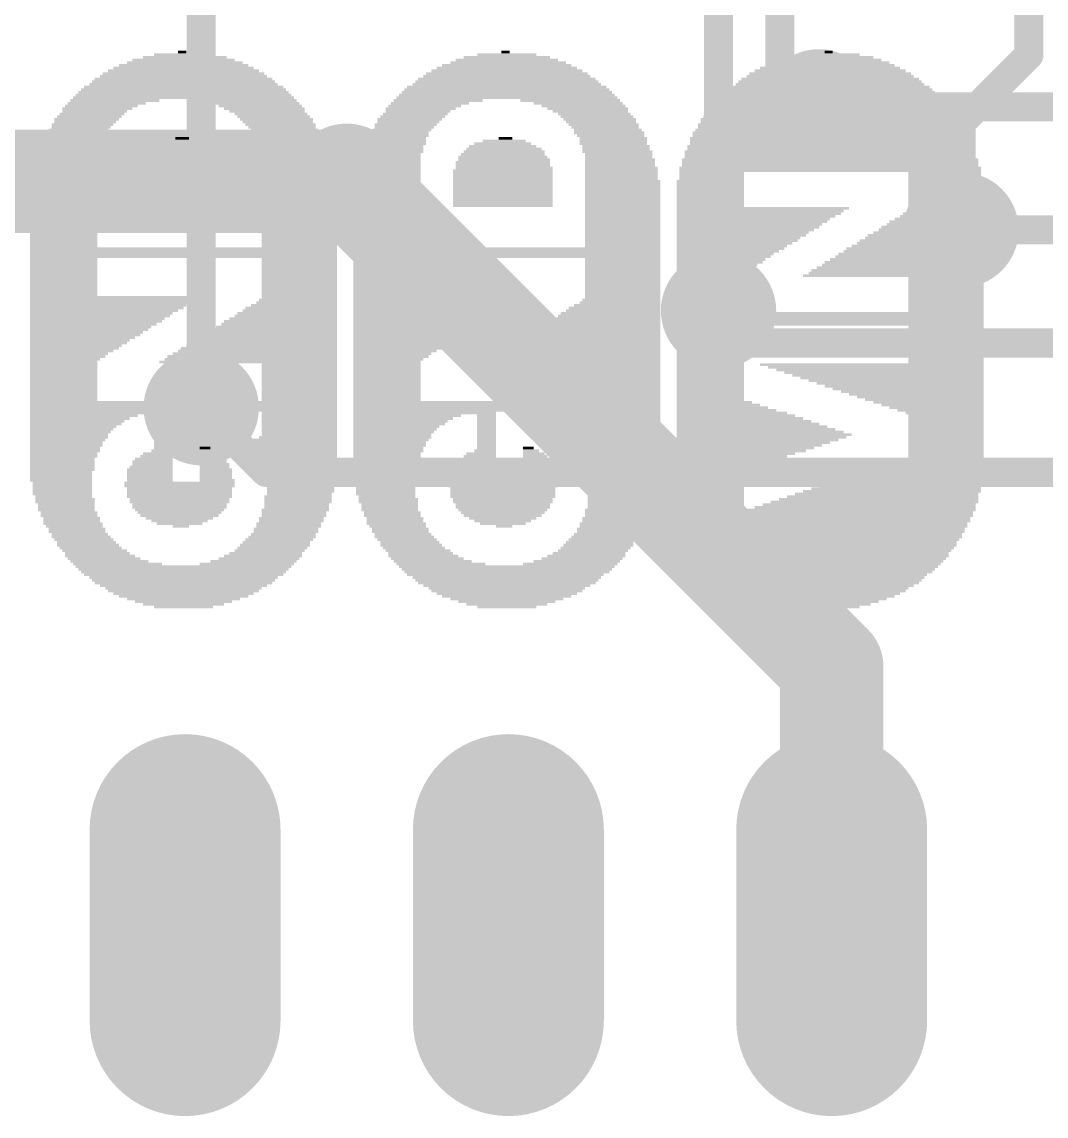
# Model space of a CAD drawing. Extents: x -17.8 to 79, y -18.3 to 67.8.
# Drawn here: x 39.36 to 47.4, y 1.04 to 9.63 of the extents above; entities that cross this region are included whole.
import ezdxf

# ---------------------------------------------------------------- set-up
doc = ezdxf.new("R2010")
doc.units = 0
for name, color, linetype in [('1', 12, 'CONTINUOUS'), ('16', 5, 'CONTINUOUS'), ('17', 110, 'CONTINUOUS'), ('18', 3, 'CONTINUOUS'), ('200', 4, 'CONTINUOUS')]:
    doc.layers.add(name, color=color, linetype=linetype)

# ---------------------------------------------------------------- blocks, each defined once
blk = doc.blocks.new('LONGP100')
at = {"const_width": 1}
blk.add_lwpolyline([(-0.5, 0), (0.5, 0)], dxfattribs=at)
at = {"const_width": 0.5}
for points in [[(-0.5, 0.25, 1), (-0.5, -0.25)], [(0.5, -0.25, 1), (0.5, 0.25)]]:
    blk.add_lwpolyline(points, format="xyb", dxfattribs=at)
blk = doc.blocks.new('RECT')
blk.add_solid([(-0.5, -0.5), (0.5, -0.5), (-0.5, 0.5), (0.5, 0.5)])
blk = doc.blocks.new('ROUNDV')
at = {"const_width": 0.5}
blk.add_lwpolyline([(0, -0.25, 1), (0, 0.25, 1), (0, -0.25)], format="xyb", dxfattribs=at)

msp = doc.modelspace()

# ---------------------------------------------------------------- linework, layer by layer
at = {"layer": '1'}
for points, const_width in [([(47.2694, 23.7236), (47.2694, 9.3726)], 0.2286), ([(45.3136, 22.8854), (45.3136, 9.271)], 0.2286), ([(44.831, 22.6568), (44.831, 7.366)], 0.2286), ([(40.767, 21.7431), (40.767, 6.604)], 0.2286), ([(47.2694, 9.3726), (46.736, 8.8392)], 0.2286), ([(45.3136, 9.271), (45.6184, 8.9662)], 0.2286), ([(46.736, 8.8392), (46.736, 8.001)], 0.2286), ([(45.72, 4.572), (41.91, 8.382)], 0.8128), ([(45.72, 2.54), (45.72, 4.572)], 0.8128)]:
    msp.add_lwpolyline(points, dxfattribs=dict(at, const_width=const_width))
for points, const_width in [([(47.3098, 9.3322, 1), (47.229, 9.413)], 0.1143), ([(45.354, 9.3114, 1), (45.2732, 9.2306)], 0.1143), ([(47.2123, 9.3726, 1), (47.3266, 9.3726)], 0.1143), ([(45.2565, 9.271, 1), (45.3708, 9.271)], 0.1143), ([(45.578, 8.9258, 1), (45.6588, 9.0066)], 0.1143), ([(46.7932, 8.8392, 1), (46.6789, 8.8392)], 0.1143), ([(46.6956, 8.8796, 1), (46.7764, 8.7988)], 0.1143), ([(42.0537, 8.5257, 1), (41.7663, 8.2383)], 0.4064), ([(46.6789, 8.001, 1), (46.7932, 8.001)], 0.1143), ([(44.7739, 7.366, 1), (44.8882, 7.366)], 0.1143), ([(40.7099, 6.604, 1), (40.8242, 6.604)], 0.1143), ([(45.9232, 4.572, 1), (45.5168, 4.572)], 0.4064), ([(45.5763, 4.4283, 1), (45.8637, 4.7157)], 0.4064), ([(45.5168, 2.54, 1), (45.9232, 2.54)], 0.4064)]:
    msp.add_lwpolyline(points, format="xyb", dxfattribs=dict(at, const_width=const_width))
at = {"layer": '16'}
for points, const_width in [([(45.6184, 9.0234, 1), (45.6184, 8.9091)], 0.1143), ([(41.91, 8.1788, 1), (41.91, 8.5852)], 0.4064), ([(46.736, 8.0582, 1), (46.736, 7.9439)], 0.1143), ([(44.8714, 7.4064, 1), (44.7906, 7.3256)], 0.1143), ([(45.085, 7.1692, 1), (45.085, 7.0549)], 0.1143), ([(45.0446, 7.0716, 1), (45.1254, 7.1524)], 0.1143), ([(40.8074, 6.6444, 1), (40.7266, 6.5636)], 0.1143), ([(41.275, 6.1532, 1), (41.275, 6.0389)], 0.1143), ([(41.2346, 6.0556, 1), (41.3154, 6.1364)], 0.1143)]:
    msp.add_lwpolyline(points, format="xyb", dxfattribs=dict(at, const_width=const_width))
for points, const_width in [([(45.6184, 8.9662), (60.6044, 8.9662)], 0.2286), ([(41.91, 8.382), (22.098, 8.382)], 0.8128), ([(46.736, 8.001), (52.451, 8.001)], 0.2286), ([(44.831, 7.366), (45.085, 7.112)], 0.2286), ([(45.085, 7.112), (59.563, 7.112)], 0.2286), ([(40.767, 6.604), (41.275, 6.096)], 0.2286), ([(41.275, 6.096), (49.784, 6.096)], 0.2286)]:
    msp.add_lwpolyline(points, dxfattribs=dict(at, const_width=const_width))

# ---------------------------------------------------------------- block references
at = {"layer": '17', "xscale": 1.5, "yscale": 1.5, "rotation": 90}
for p in [(40.64, 2.54), (40.64, 2.54), (43.18, 2.54), (43.18, 2.54), (45.72, 2.54), (45.72, 2.54)]:
    msp.add_blockref('LONGP100', p, dxfattribs=at)
at = {"layer": '18', "xscale": 0.9064, "yscale": 0.9064}
for p in [(45.6184, 8.9662), (45.6184, 8.9662), (41.91, 8.382), (41.91, 8.382), (46.736, 8.001), (46.736, 8.001), (44.831, 7.366), (44.831, 7.366), (40.767, 6.604), (40.767, 6.604)]:
    msp.add_blockref('ROUNDV', p, dxfattribs=at)
at = {"layer": '200', "yscale": 0.0212}
for p, xscale in [((40.6278, 9.3765), 0.4656), ((40.6172, 9.3976), 0.0635), ((43.1677, 9.3765), 0.4656), ((43.1571, 9.3976), 0.0635), ((45.7076, 9.3765), 0.4656), ((45.697, 9.3976), 0.0635), ((40.6278, 9.2918), 1.016), ((40.6384, 9.313), 0.9101), ((40.6278, 9.3341), 0.8043), ((40.6384, 9.3553), 0.6561), ((43.1677, 9.2918), 1.016), ((43.1783, 9.313), 0.9101), ((43.1677, 9.3341), 0.8043), ((43.1677, 9.3553), 0.6773), ((45.7076, 9.2918), 1.016), ((45.7182, 9.313), 0.9101), ((45.7076, 9.3341), 0.8043), ((45.7182, 9.3553), 0.6561), ((40.6278, 9.186), 1.3969), ((40.6278, 9.2071), 1.3123), ((40.6278, 9.2283), 1.27), ((40.6278, 9.2495), 1.1853), ((40.6278, 9.2706), 1.1006), ((43.1677, 9.186), 1.3969), ((43.1677, 9.2071), 1.3123), ((43.1677, 9.2283), 1.27), ((43.1677, 9.2495), 1.1853), ((43.1677, 9.2706), 1.1006), ((45.7076, 9.186), 1.3969), ((45.7076, 9.2071), 1.3123), ((45.7076, 9.2283), 1.27), ((45.7076, 9.2495), 1.1853), ((45.7076, 9.2706), 1.1006), ((40.6278, 9.1013), 1.6086), ((40.6278, 9.1225), 1.5663), ((40.6278, 9.1436), 1.4816), ((40.6278, 9.1648), 1.4393), ((43.1677, 9.1013), 1.6086), ((43.1677, 9.1225), 1.5663), ((43.1677, 9.1436), 1.4816), ((43.1677, 9.1648), 1.4393), ((45.7076, 9.1013), 1.6086), ((45.7076, 9.1225), 1.5663), ((45.7076, 9.1436), 1.4816), ((45.7076, 9.1648), 1.4393), ((40.0881, 9.0166), 0.6985), ((40.6278, 9.0378), 1.7356), ((40.6278, 9.059), 1.6933), ((40.6278, 9.0801), 1.6509), ((41.1252, 9.0166), 0.7831), ((42.628, 9.0166), 0.6985), ((43.1677, 9.0378), 1.7356), ((43.1677, 9.059), 1.6933), ((43.1677, 9.0801), 1.6509), ((43.6651, 9.0166), 0.7831), ((45.7076, 9.0166), 1.7779), ((45.7076, 9.0378), 1.7356), ((45.7076, 9.059), 1.6933), ((45.7076, 9.0801), 1.6509), ((39.9505, 8.9531), 0.5503), ((39.9293, 8.932), 0.508), ((39.9822, 8.9743), 0.5715), ((40.0246, 8.9955), 0.6138), ((41.1887, 8.9955), 0.6985), ((41.231, 8.9743), 0.6561), ((41.2628, 8.9531), 0.635), ((41.2839, 8.932), 0.5926), ((42.4904, 8.9531), 0.5503), ((42.4692, 8.932), 0.508), ((42.5221, 8.9743), 0.5715), ((42.5645, 8.9955), 0.6138), ((43.7286, 8.9955), 0.6985), ((43.7709, 8.9743), 0.6561), ((43.8027, 8.9531), 0.635), ((43.8238, 8.932), 0.5926), ((45.7076, 8.9531), 1.9049), ((45.7076, 8.932), 1.9049), ((45.7076, 8.9743), 1.8626), ((45.7076, 8.9955), 1.8203), ((39.8658, 8.8685), 0.508), ((39.8552, 8.8473), 0.4868), ((39.887, 8.8896), 0.508), ((39.9082, 8.9108), 0.508), ((41.3157, 8.9108), 0.5715), ((41.3368, 8.8896), 0.5715), ((41.358, 8.8685), 0.5715), ((41.3686, 8.8473), 0.5503), ((42.4057, 8.8685), 0.508), ((42.3951, 8.8473), 0.4868), ((42.4269, 8.8896), 0.508), ((42.4481, 8.9108), 0.508), ((43.8556, 8.9108), 0.5715), ((43.8767, 8.8896), 0.5715), ((43.8979, 8.8685), 0.5715), ((43.9085, 8.8473), 0.5503), ((45.7076, 8.8685), 2.0319), ((45.7076, 8.8473), 2.0319), ((45.7076, 8.8896), 1.9896), ((45.7076, 8.9108), 1.9473), ((39.7812, 8.7626), 0.4656), ((39.8023, 8.7838), 0.4656), ((39.8341, 8.8261), 0.4868), ((39.8235, 8.805), 0.4656), ((41.3898, 8.8261), 0.5503), ((41.4003, 8.805), 0.5291), ((41.4321, 8.7626), 0.5503), ((41.4215, 8.7838), 0.5291), ((42.3211, 8.7626), 0.4656), ((42.3422, 8.7838), 0.4656), ((42.374, 8.8261), 0.4868), ((42.3634, 8.805), 0.4656), ((43.9297, 8.8261), 0.5503), ((43.9402, 8.805), 0.5291), ((43.9614, 8.7838), 0.5291), ((43.972, 8.7626), 0.5503), ((45.7076, 8.7626), 2.1589), ((45.7076, 8.7838), 2.1166), ((45.7076, 8.8261), 2.0743), ((45.7076, 8.805), 2.0743), ((39.76, 8.7203), 0.4657), ((39.76, 8.6992), 0.4657), ((39.76, 8.678), 0.4657), ((39.7812, 8.7415), 0.4656), ((40.596, 8.678), 0.4445), ((40.6066, 8.6992), 0.3387), ((40.6172, 8.7203), 0.1058), ((41.4427, 8.7415), 0.5291), ((41.4638, 8.7203), 0.5291), ((41.4638, 8.6992), 0.5291), ((41.4638, 8.678), 0.5291), ((42.2999, 8.7203), 0.4656), ((42.2999, 8.6992), 0.4656), ((42.2999, 8.678), 0.4656), ((42.3211, 8.7415), 0.4656), ((43.1359, 8.678), 0.4445), ((43.1465, 8.6992), 0.3387), ((43.1571, 8.7203), 0.1058), ((43.9826, 8.7415), 0.5291), ((44.0037, 8.7203), 0.5291), ((44.0037, 8.6992), 0.5291), ((44.0037, 8.678), 0.5291), ((45.7076, 8.7203), 2.2012), ((45.7076, 8.6992), 2.2012), ((45.7076, 8.678), 2.2012), ((45.7076, 8.7415), 2.1589), ((39.7282, 8.6145), 0.4868), ((39.7177, 8.5933), 0.4656), ((39.7388, 8.6568), 0.4656), ((39.7388, 8.6357), 0.4656), ((40.596, 8.5933), 0.6561), ((40.6066, 8.6145), 0.635), ((40.6066, 8.6357), 0.5926), ((40.596, 8.6568), 0.5291), ((41.485, 8.6568), 0.5291), ((41.485, 8.6357), 0.5291), ((41.4956, 8.6145), 0.5503), ((41.5062, 8.5933), 0.5291), ((42.2681, 8.6145), 0.4868), ((42.2576, 8.5933), 0.4656), ((42.2787, 8.6568), 0.4656), ((42.2787, 8.6357), 0.4656), ((43.1359, 8.5933), 0.6561), ((43.1465, 8.6145), 0.635), ((43.1465, 8.6357), 0.5926), ((43.1359, 8.6568), 0.5291), ((44.0249, 8.6568), 0.5291), ((44.0249, 8.6357), 0.5291), ((44.0355, 8.6145), 0.5503), ((44.0461, 8.5933), 0.5291), ((45.7076, 8.6145), 2.2859), ((45.7076, 8.5933), 2.2859), ((45.7076, 8.6568), 2.2436), ((45.7076, 8.6357), 2.2436), ((39.7071, 8.551), 0.4868), ((39.7071, 8.5298), 0.4868), ((39.7071, 8.5087), 0.4868), ((39.7177, 8.5722), 0.4656), ((40.596, 8.5298), 0.7408), ((40.596, 8.5087), 0.7408), ((40.596, 8.5722), 0.6985), ((40.6066, 8.551), 0.7196), ((41.5062, 8.5722), 0.5291), ((41.5168, 8.551), 0.5503), ((41.5168, 8.5298), 0.5503), ((41.5168, 8.5087), 0.5503), ((42.247, 8.551), 0.4868), ((42.247, 8.5298), 0.4868), ((42.247, 8.5087), 0.4868), ((42.2576, 8.5722), 0.4656), ((43.1359, 8.5298), 0.7408), ((43.1359, 8.5087), 0.7408), ((43.1359, 8.5722), 0.6985), ((43.1465, 8.551), 0.7196), ((44.0567, 8.551), 0.5503), ((44.0567, 8.5298), 0.5503), ((44.0567, 8.5087), 0.5503), ((44.0461, 8.5722), 0.5291), ((45.7076, 8.551), 2.3282), ((45.7076, 8.5298), 2.3282), ((45.7076, 8.5087), 2.3282), ((45.7076, 8.5722), 2.2859), ((39.6965, 8.4875), 0.508), ((39.6965, 8.4663), 0.508), ((39.6965, 8.4452), 0.508), ((39.6965, 8.424), 0.508), ((40.596, 8.4663), 0.7831), ((40.596, 8.4452), 0.7831), ((40.596, 8.424), 0.7831), ((40.6066, 8.4875), 0.762), ((41.5273, 8.4875), 0.5715), ((41.5273, 8.4663), 0.5715), ((41.5273, 8.4452), 0.5715), ((41.5273, 8.424), 0.5715), ((42.2364, 8.4875), 0.508), ((42.2364, 8.4663), 0.508), ((42.2364, 8.4452), 0.508), ((42.2364, 8.424), 0.508), ((43.1359, 8.4663), 0.7831), ((43.1359, 8.4452), 0.7831), ((43.1359, 8.424), 0.7831), ((43.1465, 8.4875), 0.762), ((44.0672, 8.4875), 0.5715), ((44.0672, 8.4663), 0.5715), ((44.0672, 8.4452), 0.5715), ((44.0672, 8.424), 0.5715), ((45.7076, 8.4875), 2.3706), ((45.7076, 8.4663), 2.3706), ((44.7763, 8.4452), 0.508), ((44.7763, 8.424), 0.508), ((46.6071, 8.4452), 0.5715), ((46.6071, 8.424), 0.5715), ((39.6859, 8.3817), 0.5291), ((39.6859, 8.3605), 0.5291), ((39.6859, 8.3393), 0.5291), ((39.6965, 8.4028), 0.508), ((40.596, 8.4028), 0.7831), ((40.596, 8.3817), 0.7831), ((40.596, 8.3605), 0.7831), ((40.596, 8.3393), 0.7831), ((41.5273, 8.4028), 0.5715), ((41.5379, 8.3817), 0.5926), ((41.5379, 8.3605), 0.5926), ((41.5379, 8.3393), 0.5926), ((42.2258, 8.3817), 0.5291), ((42.2258, 8.3605), 0.5291), ((42.2258, 8.3393), 0.5291), ((42.2364, 8.4028), 0.508), ((43.1359, 8.4028), 0.7831), ((43.1359, 8.3817), 0.7831), ((43.1359, 8.3605), 0.7831), ((43.1359, 8.3393), 0.7831), ((44.0672, 8.4028), 0.5715), ((44.0778, 8.3817), 0.5926), ((44.0778, 8.3605), 0.5926), ((44.0778, 8.3393), 0.5926), ((44.7657, 8.3817), 0.5291), ((44.7657, 8.3605), 0.5291), ((44.7657, 8.3393), 0.5291), ((44.7763, 8.4028), 0.508), ((46.6071, 8.4028), 0.5715), ((46.6177, 8.3817), 0.5926), ((46.6177, 8.3605), 0.5926), ((46.6177, 8.3393), 0.5926), ((39.6859, 8.3182), 0.5291), ((39.6859, 8.297), 0.5291), ((39.6859, 8.2758), 0.5291), ((39.6859, 8.2547), 0.5291), ((40.596, 8.3182), 0.7831), ((40.596, 8.297), 0.7831), ((40.596, 8.2758), 0.7831), ((40.596, 8.2547), 0.7831), ((41.5379, 8.3182), 0.5926), ((41.5379, 8.297), 0.5926), ((41.5379, 8.2758), 0.5926), ((41.5379, 8.2547), 0.5926), ((42.2258, 8.3182), 0.5291), ((42.2258, 8.297), 0.5291), ((42.2258, 8.2758), 0.5291), ((42.2258, 8.2547), 0.5291), ((43.1359, 8.3182), 0.7831), ((43.1359, 8.297), 0.7831), ((43.1359, 8.2758), 0.7831), ((43.1359, 8.2547), 0.7831), ((44.0778, 8.3182), 0.5926), ((44.0778, 8.297), 0.5926), ((44.0778, 8.2758), 0.5926), ((44.0778, 8.2547), 0.5926), ((44.7657, 8.3182), 0.5291), ((44.7657, 8.297), 0.5291), ((44.7657, 8.2758), 0.5291), ((44.7657, 8.2547), 0.5291), ((46.6177, 8.3182), 0.5926), ((46.6177, 8.297), 0.5926), ((46.6177, 8.2758), 0.5926), ((46.6177, 8.2547), 0.5926), ((39.6859, 8.2335), 0.5291), ((39.6859, 8.2123), 0.5291), ((39.6859, 8.1912), 0.5291), ((39.6859, 8.17), 0.5291), ((40.596, 8.2335), 0.7831), ((40.596, 8.2123), 0.7831), ((40.596, 8.1912), 0.7831), ((41.5379, 8.2335), 0.5926), ((41.5379, 8.2123), 0.5926), ((41.5379, 8.1912), 0.5926), ((41.5379, 8.17), 0.5926), ((42.2258, 8.2335), 0.5291), ((42.2258, 8.2123), 0.5291), ((42.2258, 8.1912), 0.5291), ((42.2258, 8.17), 0.5291), ((43.1359, 8.2335), 0.7831), ((43.1359, 8.2123), 0.7831), ((43.1359, 8.1912), 0.7831), ((44.0778, 8.2335), 0.5926), ((44.0778, 8.2123), 0.5926), ((44.0778, 8.1912), 0.5926), ((44.0778, 8.17), 0.5926), ((45.1784, 8.17), 1.3546), ((44.7657, 8.2335), 0.5291), ((44.7657, 8.2123), 0.5291), ((44.7657, 8.1912), 0.5291), ((46.6177, 8.2335), 0.5926), ((46.6177, 8.2123), 0.5926), ((46.6177, 8.1912), 0.5926), ((46.6177, 8.17), 0.5926), ((39.6859, 8.1488), 0.5291), ((39.6859, 8.1277), 0.5291), ((39.6859, 8.1065), 0.5291), ((39.6859, 8.0853), 0.5291), ((41.5379, 8.1488), 0.5926), ((41.5379, 8.1277), 0.5926), ((41.5379, 8.1065), 0.5926), ((41.5379, 8.0853), 0.5926), ((42.2258, 8.1488), 0.5291), ((42.2258, 8.1277), 0.5291), ((42.2258, 8.1065), 0.5291), ((42.2258, 8.0853), 0.5291), ((44.0778, 8.1488), 0.5926), ((44.0778, 8.1277), 0.5926), ((44.0778, 8.1065), 0.5926), ((44.0778, 8.0853), 0.5926), ((45.1255, 8.1065), 1.2488), ((45.1044, 8.0853), 1.2065), ((45.1573, 8.1488), 1.3123), ((45.1467, 8.1277), 1.2911), ((46.5648, 8.0853), 0.6985), ((46.586, 8.1065), 0.6561), ((46.5966, 8.1277), 0.635), ((46.6177, 8.1488), 0.5926), ((39.6859, 8.0642), 0.5291), ((39.6859, 8.043), 0.5291), ((39.6859, 8.0218), 0.5291), ((39.6859, 8.0007), 0.5291), ((41.5379, 8.0642), 0.5926), ((41.5379, 8.043), 0.5926), ((41.5379, 8.0218), 0.5926), ((41.5379, 8.0007), 0.5926), ((42.2258, 8.0642), 0.5291), ((42.2258, 8.043), 0.5291), ((42.2258, 8.0218), 0.5291), ((42.2258, 8.0007), 0.5291), ((44.0778, 8.0642), 0.5926), ((44.0778, 8.043), 0.5926), ((44.0778, 8.0218), 0.5926), ((44.0778, 8.0007), 0.5926), ((45.0726, 8.043), 1.143), ((45.062, 8.0218), 1.1218), ((45.0938, 8.0642), 1.1853), ((45.0409, 8.0007), 1.0795), ((46.5013, 8.0007), 0.8255), ((46.5119, 8.0218), 0.8043), ((46.5331, 8.043), 0.762), ((46.5436, 8.0642), 0.7408), ((39.6859, 7.9795), 0.5291), ((39.6859, 7.9583), 0.5291), ((39.6859, 7.9372), 0.5291), ((39.6859, 7.916), 0.5291), ((41.5379, 7.9795), 0.5926), ((41.5379, 7.9583), 0.5926), ((41.5379, 7.9372), 0.5926), ((41.5379, 7.916), 0.5926), ((42.2258, 7.9795), 0.5291), ((42.2258, 7.9583), 0.5291), ((42.2258, 7.9372), 0.5291), ((42.2258, 7.916), 0.5291), ((44.0778, 7.9795), 0.5926), ((44.0778, 7.9583), 0.5926), ((44.0778, 7.9372), 0.5926), ((44.0778, 7.916), 0.5926), ((45.0091, 7.9583), 1.016), ((45.0197, 7.9795), 1.0371), ((44.988, 7.9372), 0.9736), ((44.9774, 7.916), 0.9525), ((46.4272, 7.916), 0.9736), ((46.4484, 7.9372), 0.9313), ((46.459, 7.9583), 0.9101), ((46.4801, 7.9795), 0.8678), ((39.6859, 7.8949), 0.5291), ((39.6859, 7.8737), 0.5291), ((40.6278, 7.8525), 2.4129), ((40.6278, 7.8314), 2.4129), ((40.6278, 7.8102), 2.4129), ((41.5379, 7.8949), 0.5926), ((41.5379, 7.8737), 0.5926), ((42.2258, 7.8949), 0.5291), ((42.2258, 7.8737), 0.5291), ((43.1677, 7.8525), 2.4129), ((43.1677, 7.8314), 2.4129), ((43.1677, 7.8102), 2.4129), ((44.0778, 7.8949), 0.5926), ((44.0778, 7.8737), 0.5926), ((44.935, 7.8737), 0.8678), ((44.8821, 7.8102), 0.762), ((44.9562, 7.8949), 0.9101), ((44.9245, 7.8525), 0.8466), ((44.9033, 7.8314), 0.8043), ((46.3426, 7.8102), 1.143), ((46.3637, 7.8314), 1.1006), ((46.3743, 7.8525), 1.0795), ((46.3955, 7.8737), 1.0371), ((46.4166, 7.8949), 0.9948), ((39.6859, 7.7679), 0.5291), ((39.6859, 7.7467), 0.5291), ((39.6859, 7.7255), 0.5291), ((40.6278, 7.789), 2.4129), ((41.5379, 7.7679), 0.5926), ((41.5379, 7.7467), 0.5926), ((41.5379, 7.7255), 0.5926), ((42.2258, 7.7679), 0.5291), ((42.2258, 7.7467), 0.5291), ((42.2258, 7.7255), 0.5291), ((43.1677, 7.789), 2.4129), ((44.0778, 7.7679), 0.5926), ((44.0778, 7.7467), 0.5926), ((44.0778, 7.7255), 0.5926), ((44.8715, 7.789), 0.7408), ((44.8398, 7.7467), 0.6773), ((44.8186, 7.7255), 0.635), ((44.8504, 7.7679), 0.6985), ((46.2791, 7.7255), 1.27), ((46.2896, 7.7467), 1.2488), ((46.3108, 7.7679), 1.2065), ((46.332, 7.789), 1.1641), ((39.6859, 7.7044), 0.5291), ((39.6859, 7.6832), 0.5291), ((39.6859, 7.662), 0.5291), ((39.6859, 7.6409), 0.5291), ((41.5379, 7.7044), 0.5926), ((41.5379, 7.6832), 0.5926), ((41.5379, 7.662), 0.5926), ((41.5379, 7.6409), 0.5926), ((42.2258, 7.7044), 0.5291), ((42.2258, 7.6832), 0.5291), ((42.2258, 7.662), 0.5291), ((42.2258, 7.6409), 0.5291), ((44.0778, 7.7044), 0.5926), ((44.0778, 7.6832), 0.5926), ((44.0778, 7.662), 0.5926), ((44.0778, 7.6409), 0.5926), ((44.7975, 7.7044), 0.5926), ((44.7869, 7.6832), 0.5715), ((44.7657, 7.662), 0.5291), ((44.7657, 7.6409), 0.5291), ((46.205, 7.6409), 1.4181), ((46.2262, 7.662), 1.3758), ((46.2367, 7.6832), 1.3546), ((46.2579, 7.7044), 1.3123), ((39.6859, 7.6197), 0.5291), ((39.6859, 7.5985), 0.5291), ((39.6859, 7.5774), 0.5291), ((39.6859, 7.5562), 0.5291), ((41.5379, 7.6197), 0.5926), ((41.5379, 7.5985), 0.5926), ((41.5379, 7.5774), 0.5926), ((41.5379, 7.5562), 0.5926), ((42.2258, 7.6197), 0.5291), ((42.2258, 7.5985), 0.5291), ((42.2258, 7.5774), 0.5291), ((42.2258, 7.5562), 0.5291), ((44.0778, 7.6197), 0.5926), ((44.0778, 7.5985), 0.5926), ((44.0778, 7.5774), 0.5926), ((44.0778, 7.5562), 0.5926), ((44.7657, 7.6197), 0.5291), ((44.7657, 7.5985), 0.5291), ((44.7657, 7.5774), 0.5291), ((44.7657, 7.5562), 0.5291), ((46.6177, 7.6197), 0.5926), ((46.6177, 7.5985), 0.5926), ((46.6177, 7.5774), 0.5926), ((46.6177, 7.5562), 0.5926), ((39.6859, 7.535), 0.5291), ((39.6859, 7.5139), 0.5291), ((39.6859, 7.4927), 0.5291), ((40.0881, 7.4715), 1.3334), ((41.5379, 7.535), 0.5926), ((41.5379, 7.5139), 0.5926), ((41.5379, 7.4927), 0.5926), ((41.5379, 7.4715), 0.5926), ((42.2258, 7.535), 0.5291), ((42.2258, 7.5139), 0.5291), ((42.2258, 7.4927), 0.5291), ((42.628, 7.4715), 1.3334), ((44.0778, 7.535), 0.5926), ((44.0778, 7.5139), 0.5926), ((44.0778, 7.4927), 0.5926), ((44.0778, 7.4715), 0.5926), ((44.7657, 7.535), 0.5291), ((44.7657, 7.5139), 0.5291), ((44.7657, 7.4927), 0.5291), ((44.7657, 7.4715), 0.5291), ((46.6177, 7.535), 0.5926), ((46.6177, 7.5139), 0.5926), ((46.6177, 7.4927), 0.5926), ((46.6177, 7.4715), 0.5926), ((40.0563, 7.4292), 1.27), ((40.0246, 7.3869), 1.2065), ((40.0775, 7.4504), 1.3123), ((40.0352, 7.408), 1.2276), ((41.4744, 7.3869), 0.7196), ((41.4956, 7.408), 0.6773), ((41.5168, 7.4292), 0.635), ((41.5273, 7.4504), 0.6138), ((42.5962, 7.4292), 1.2699), ((42.575, 7.408), 1.2276), ((42.5645, 7.3869), 1.2065), ((42.6174, 7.4504), 1.3123), ((44.0143, 7.3869), 0.7196), ((44.0355, 7.408), 0.6773), ((44.0567, 7.4292), 0.635), ((44.0672, 7.4504), 0.6138), ((44.7657, 7.4504), 0.5291), ((44.7657, 7.4292), 0.5291), ((44.7657, 7.408), 0.5291), ((44.7657, 7.3869), 0.5291), ((46.6177, 7.4504), 0.5926), ((46.6177, 7.4292), 0.5926), ((46.6177, 7.408), 0.5926), ((46.6177, 7.3869), 0.5926), ((40.0034, 7.3657), 1.1641), ((39.9822, 7.3445), 1.1218), ((39.9505, 7.3022), 1.0583), ((39.9717, 7.3234), 1.1006), ((41.4109, 7.3022), 0.8466), ((41.4321, 7.3234), 0.8043), ((41.4427, 7.3445), 0.7831), ((41.4638, 7.3657), 0.7408), ((42.5433, 7.3657), 1.1641), ((42.5221, 7.3445), 1.1218), ((42.5115, 7.3234), 1.1006), ((42.4904, 7.3022), 1.0583), ((43.9508, 7.3022), 0.8466), ((43.972, 7.3234), 0.8043), ((43.9826, 7.3445), 0.7831), ((44.0037, 7.3657), 0.7408), ((44.7657, 7.3657), 0.5291), ((45.7076, 7.3445), 2.4129), ((45.7076, 7.3234), 2.4129), ((45.7076, 7.3022), 2.4129), ((46.6177, 7.3657), 0.5926), ((39.9187, 7.2599), 0.9948), ((39.8976, 7.2387), 0.9525), ((39.9399, 7.281), 1.0371), ((39.887, 7.2175), 0.9313), ((41.3474, 7.2175), 0.9736), ((41.358, 7.2387), 0.9525), ((41.3792, 7.2599), 0.9101), ((41.3898, 7.281), 0.889), ((42.4798, 7.281), 1.0371), ((42.4586, 7.2599), 0.9948), ((42.4375, 7.2387), 0.9525), ((42.4269, 7.2175), 0.9313), ((43.8873, 7.2175), 0.9736), ((43.8979, 7.2387), 0.9525), ((43.9191, 7.2599), 0.9101), ((43.9297, 7.281), 0.889), ((45.7076, 7.281), 2.4129), ((45.7076, 7.2599), 2.4129), ((44.7657, 7.2387), 0.5291), ((44.7657, 7.2175), 0.5291), ((46.6177, 7.2387), 0.5926), ((46.6177, 7.2175), 0.5926), ((39.8658, 7.1964), 0.889), ((39.8552, 7.1752), 0.8678), ((39.8341, 7.154), 0.8255), ((39.8129, 7.1329), 0.7831), ((41.2734, 7.1329), 1.1218), ((41.2945, 7.154), 1.0795), ((41.3051, 7.1752), 1.0583), ((41.3263, 7.1964), 1.016), ((42.4057, 7.1964), 0.889), ((42.3951, 7.1752), 0.8678), ((42.374, 7.154), 0.8255), ((42.3528, 7.1329), 0.7831), ((43.8132, 7.1329), 1.1218), ((43.8344, 7.154), 1.0795), ((43.845, 7.1752), 1.0583), ((43.8662, 7.1964), 1.016), ((44.7657, 7.1964), 0.5291), ((44.7657, 7.1752), 0.5291), ((44.7657, 7.154), 0.5291), ((44.7657, 7.1329), 0.5291), ((46.6177, 7.1964), 0.5926), ((46.6177, 7.1752), 0.5926), ((46.6177, 7.154), 0.5926), ((46.6177, 7.1329), 0.5926), ((39.8023, 7.1117), 0.762), ((39.7812, 7.0905), 0.7196), ((39.7706, 7.0694), 0.6985), ((39.7494, 7.0482), 0.6561), ((41.2099, 7.0482), 1.2488), ((41.2204, 7.0694), 1.2276), ((41.2416, 7.0905), 1.1853), ((41.2522, 7.1117), 1.1641), ((42.3422, 7.1117), 0.762), ((42.3105, 7.0694), 0.6985), ((42.2893, 7.0482), 0.6561), ((42.3211, 7.0905), 0.7196), ((43.7497, 7.0482), 1.2488), ((43.7603, 7.0694), 1.2276), ((43.7815, 7.0905), 1.1853), ((43.7921, 7.1117), 1.1641), ((44.7657, 7.1117), 0.5291), ((44.7657, 7.0905), 0.5291), ((44.7657, 7.0694), 0.5291), ((44.7657, 7.0482), 0.5291), ((46.6177, 7.1117), 0.5926), ((46.6177, 7.0905), 0.5926), ((46.6177, 7.0694), 0.5926), ((46.6177, 7.0482), 0.5926), ((39.7282, 7.0271), 0.6138), ((39.6859, 6.9636), 0.5291), ((39.7177, 7.0059), 0.5926), ((39.6965, 6.9847), 0.5503), ((41.1358, 6.9636), 1.3969), ((41.1569, 6.9847), 1.3546), ((41.1675, 7.0059), 1.3335), ((41.1887, 7.0271), 1.2911), ((42.2681, 7.0271), 0.6138), ((42.2258, 6.9636), 0.5291), ((42.2576, 7.0059), 0.5926), ((42.2364, 6.9847), 0.5503), ((43.6757, 6.9636), 1.3969), ((43.6968, 6.9847), 1.3546), ((43.7074, 7.0059), 1.3334), ((43.7286, 7.0271), 1.2911), ((44.7657, 7.0271), 0.5291), ((44.7657, 7.0059), 0.5291), ((44.7657, 6.9847), 0.5291), ((44.7657, 6.9636), 0.5291), ((46.6177, 7.0271), 0.5926), ((46.6177, 7.0059), 0.5926), ((46.6177, 6.9847), 0.5926), ((46.6177, 6.9636), 0.5926), ((39.6859, 6.9424), 0.5291), ((39.6859, 6.9212), 0.5291), ((39.6859, 6.9001), 0.5291), ((39.6859, 6.8789), 0.5291), ((41.5379, 6.9424), 0.5926), ((41.5379, 6.9212), 0.5926), ((41.5379, 6.9001), 0.5926), ((41.5379, 6.8789), 0.5926), ((42.2258, 6.9424), 0.5291), ((42.2258, 6.9212), 0.5291), ((42.2258, 6.9001), 0.5291), ((42.2258, 6.8789), 0.5291), ((44.0778, 6.9424), 0.5926), ((44.0778, 6.9212), 0.5926), ((44.0778, 6.9001), 0.5926), ((44.0778, 6.8789), 0.5926), ((44.7657, 6.9424), 0.5291), ((44.7657, 6.9212), 0.5291), ((44.7657, 6.9001), 0.5291), ((44.7657, 6.8789), 0.5291), ((46.0357, 6.9424), 1.7568), ((46.0674, 6.9212), 1.6933), ((46.0992, 6.9001), 1.6298), ((46.1309, 6.8789), 1.5663), ((39.6859, 6.8577), 0.5291), ((39.6859, 6.8366), 0.5291), ((39.6859, 6.8154), 0.5291), ((39.6859, 6.7942), 0.5291), ((41.5379, 6.8577), 0.5926), ((41.5379, 6.8366), 0.5926), ((41.5379, 6.8154), 0.5926), ((41.5379, 6.7942), 0.5926), ((42.2258, 6.8577), 0.5291), ((42.2258, 6.8366), 0.5291), ((42.2258, 6.8154), 0.5291), ((42.2258, 6.7942), 0.5291), ((44.0778, 6.8577), 0.5926), ((44.0778, 6.8366), 0.5926), ((44.0778, 6.8154), 0.5926), ((44.0778, 6.7942), 0.5926), ((44.7657, 6.8577), 0.5291), ((44.7657, 6.8366), 0.5291), ((44.7657, 6.8154), 0.5291), ((44.7657, 6.7942), 0.5291), ((46.1627, 6.8577), 1.5028), ((46.1944, 6.8366), 1.4393), ((46.2262, 6.8154), 1.3758), ((46.2579, 6.7942), 1.3123), ((39.6859, 6.7731), 0.5291), ((39.6859, 6.7519), 0.5291), ((39.6859, 6.7307), 0.5291), ((39.6859, 6.7096), 0.5291), ((41.5379, 6.7731), 0.5926), ((41.5379, 6.7519), 0.5926), ((41.5379, 6.7307), 0.5926), ((41.5379, 6.7096), 0.5926), ((42.2258, 6.7731), 0.5291), ((42.2258, 6.7519), 0.5291), ((42.2258, 6.7307), 0.5291), ((42.2258, 6.7096), 0.5291), ((44.0778, 6.7731), 0.5926), ((44.0778, 6.7519), 0.5926), ((44.0778, 6.7307), 0.5926), ((44.0778, 6.7096), 0.5926), ((44.7657, 6.7731), 0.5291), ((44.7657, 6.7519), 0.5291), ((44.7657, 6.7307), 0.5291), ((44.7657, 6.7096), 0.5291), ((46.2896, 6.7731), 1.2488), ((46.3214, 6.7519), 1.1853), ((46.3531, 6.7307), 1.1218), ((46.3849, 6.7096), 1.0583), ((39.6859, 6.6884), 0.5291), ((39.6859, 6.6672), 0.5291), ((40.6278, 6.6461), 2.4129), ((40.6278, 6.6249), 2.4129), ((41.5379, 6.6884), 0.5926), ((41.5379, 6.6672), 0.5926), ((42.2258, 6.6884), 0.5291), ((42.2258, 6.6672), 0.5291), ((43.1677, 6.6461), 2.4129), ((43.1677, 6.6249), 2.4129), ((44.0778, 6.6884), 0.5926), ((44.0778, 6.6672), 0.5926), ((44.7657, 6.6884), 0.5291), ((44.7657, 6.6672), 0.5291), ((44.7975, 6.6461), 0.5926), ((44.8292, 6.6249), 0.6561), ((46.4166, 6.6884), 0.9948), ((46.4484, 6.6672), 0.9313), ((46.4801, 6.6461), 0.8678), ((46.5119, 6.6249), 0.8043), ((39.9822, 6.5614), 1.1218), ((40.6278, 6.6037), 2.4129), ((40.6278, 6.5826), 2.4129), ((39.8447, 6.5402), 0.8466), ((40.469, 6.5402), 0.1482), ((41.5379, 6.5614), 0.5926), ((41.5379, 6.5402), 0.5926), ((42.5221, 6.5614), 1.1218), ((43.1677, 6.6037), 2.4129), ((43.1677, 6.5826), 2.4129), ((42.3846, 6.5402), 0.8466), ((43.0089, 6.5402), 0.1482), ((44.0778, 6.5614), 0.5926), ((44.0778, 6.5402), 0.5926), ((44.8927, 6.5826), 0.7831), ((44.935, 6.5614), 0.8678), ((44.861, 6.6037), 0.7196), ((44.9668, 6.5402), 0.9313), ((46.5436, 6.6037), 0.7408), ((46.5754, 6.5826), 0.6773), ((46.6071, 6.5614), 0.6138), ((46.6177, 6.5402), 0.5926), ((39.8129, 6.5191), 0.7831), ((39.7917, 6.4979), 0.7408), ((39.76, 6.4556), 0.6773), ((39.7812, 6.4767), 0.7196), ((40.469, 6.5191), 0.1482), ((40.469, 6.4979), 0.1482), ((40.469, 6.4767), 0.1482), ((40.469, 6.4556), 0.1482), ((41.5379, 6.5191), 0.5926), ((41.5379, 6.4979), 0.5926), ((41.5379, 6.4767), 0.5926), ((41.5379, 6.4556), 0.5926), ((42.3528, 6.5191), 0.7831), ((42.3316, 6.4979), 0.7408), ((42.2999, 6.4556), 0.6773), ((42.3211, 6.4767), 0.7196), ((43.0089, 6.5191), 0.1482), ((43.0089, 6.4979), 0.1482), ((43.0089, 6.4767), 0.1482), ((43.0089, 6.4556), 0.1482), ((44.0778, 6.5191), 0.5926), ((44.0778, 6.4979), 0.5926), ((44.0778, 6.4767), 0.5926), ((44.0778, 6.4556), 0.5926), ((44.9985, 6.5191), 0.9948), ((45.0303, 6.4979), 1.0583), ((45.062, 6.4767), 1.1218), ((45.0938, 6.4556), 1.1853), ((46.6177, 6.5191), 0.5926), ((46.6177, 6.4979), 0.5926), ((46.6177, 6.4767), 0.5926), ((46.6177, 6.4556), 0.5926), ((39.7388, 6.4132), 0.635), ((39.7282, 6.3921), 0.6138), ((39.7282, 6.3709), 0.6138), ((39.7494, 6.4344), 0.6561), ((39.7177, 6.3497), 0.5926), ((40.469, 6.4344), 0.1482), ((40.469, 6.4132), 0.1482), ((40.469, 6.3921), 0.1482), ((40.469, 6.3709), 0.1482), ((40.469, 6.3497), 0.1482), ((41.485, 6.3497), 0.6985), ((41.5273, 6.3709), 0.6138), ((41.5379, 6.4344), 0.5926), ((41.5379, 6.4132), 0.5926), ((41.5379, 6.3921), 0.5926), ((42.2893, 6.4344), 0.6561), ((42.2787, 6.4132), 0.635), ((42.2681, 6.3921), 0.6138), ((42.2681, 6.3709), 0.6138), ((42.2576, 6.3497), 0.5926), ((43.0089, 6.4344), 0.1482), ((43.0089, 6.4132), 0.1482), ((43.0089, 6.3921), 0.1482), ((43.0089, 6.3709), 0.1482), ((43.0089, 6.3497), 0.1482), ((44.0249, 6.3497), 0.6985), ((44.0672, 6.3709), 0.6138), ((44.0778, 6.4344), 0.5926), ((44.0778, 6.4132), 0.5926), ((44.0778, 6.3921), 0.5926), ((45.1255, 6.4344), 1.2488), ((45.189, 6.3921), 1.3758), ((45.1361, 6.3497), 1.27), ((45.1573, 6.4132), 1.3123), ((45.1679, 6.3709), 1.3334), ((46.6177, 6.4344), 0.5926), ((46.6177, 6.4132), 0.5926), ((46.6177, 6.3921), 0.5926), ((46.6177, 6.3709), 0.5926), ((46.6177, 6.3497), 0.5926), ((39.7071, 6.3286), 0.5715), ((39.7071, 6.3074), 0.5715), ((39.6965, 6.2862), 0.5503), ((39.6965, 6.2651), 0.5503), ((40.4585, 6.2651), 0.1693), ((40.469, 6.3286), 0.1482), ((40.469, 6.3074), 0.1482), ((40.469, 6.2862), 0.1482), ((40.7971, 6.2862), 0.0847), ((40.8183, 6.2651), 0.127), ((41.4956, 6.3286), 0.6773), ((41.5062, 6.3074), 0.6561), ((41.5168, 6.2862), 0.635), ((41.5168, 6.2651), 0.635), ((42.247, 6.3286), 0.5715), ((42.247, 6.3074), 0.5715), ((42.2364, 6.2862), 0.5503), ((42.2364, 6.2651), 0.5503), ((42.9984, 6.2651), 0.1693), ((43.0089, 6.3286), 0.1482), ((43.0089, 6.3074), 0.1482), ((43.0089, 6.2862), 0.1482), ((43.337, 6.2862), 0.0847), ((43.3582, 6.2651), 0.127), ((44.0355, 6.3286), 0.6773), ((44.0461, 6.3074), 0.6561), ((44.0567, 6.2862), 0.635), ((44.0567, 6.2651), 0.635), ((45.1044, 6.3286), 1.2065), ((45.0726, 6.3074), 1.143), ((45.0091, 6.2651), 1.016), ((45.0409, 6.2862), 1.0795), ((46.6177, 6.3286), 0.5926), ((46.6177, 6.3074), 0.5926), ((46.6177, 6.2862), 0.5926), ((46.6177, 6.2651), 0.5926), ((39.6859, 6.2439), 0.5291), ((39.6859, 6.2228), 0.5291), ((39.6753, 6.2016), 0.508), ((39.6753, 6.1804), 0.508), ((40.3844, 6.1804), 0.3175), ((40.395, 6.2016), 0.2963), ((40.4161, 6.2228), 0.254), ((40.4267, 6.2439), 0.2328), ((40.8394, 6.2439), 0.1693), ((40.85, 6.2228), 0.1905), ((40.8606, 6.2016), 0.2117), ((40.8606, 6.1804), 0.2117), ((41.5273, 6.2439), 0.6138), ((41.5273, 6.2228), 0.6138), ((41.5379, 6.2016), 0.5926), ((41.5379, 6.1804), 0.5926), ((42.2258, 6.2439), 0.5291), ((42.2258, 6.2228), 0.5291), ((42.2152, 6.2016), 0.508), ((42.2152, 6.1804), 0.508), ((42.9243, 6.1804), 0.3175), ((42.9349, 6.2016), 0.2963), ((42.956, 6.2228), 0.254), ((42.9666, 6.2439), 0.2328), ((43.3899, 6.2228), 0.1905), ((43.3794, 6.2439), 0.1693), ((43.4005, 6.2016), 0.2117), ((43.4005, 6.1804), 0.2117), ((44.0672, 6.2439), 0.6138), ((44.0672, 6.2228), 0.6138), ((44.0778, 6.2016), 0.5926), ((44.0778, 6.1804), 0.5926), ((44.935, 6.2228), 0.8678), ((44.8715, 6.1804), 0.7408), ((44.9668, 6.2439), 0.9313), ((44.9033, 6.2016), 0.8043), ((46.5648, 6.1804), 0.6985), ((46.5966, 6.2016), 0.635), ((46.6177, 6.2439), 0.5926), ((46.6177, 6.2228), 0.5926), ((39.6753, 6.1593), 0.508), ((39.6753, 6.1381), 0.508), ((39.6753, 6.1169), 0.508), ((39.6647, 6.0958), 0.4868), ((40.3632, 6.1169), 0.3598), ((40.3632, 6.0958), 0.3598), ((40.3738, 6.1381), 0.3387), ((40.3844, 6.1593), 0.3175), ((40.8712, 6.1593), 0.2328), ((40.8712, 6.1381), 0.2328), ((40.8818, 6.1169), 0.254), ((40.8818, 6.0958), 0.254), ((41.5485, 6.1593), 0.5715), ((41.5485, 6.1381), 0.5715), ((41.5485, 6.1169), 0.5715), ((41.5485, 6.0958), 0.5715), ((42.2152, 6.1593), 0.508), ((42.2152, 6.1381), 0.508), ((42.2152, 6.1169), 0.508), ((42.2046, 6.0958), 0.4868), ((42.9031, 6.1169), 0.3598), ((42.9031, 6.0958), 0.3598), ((42.9137, 6.1381), 0.3387), ((42.9243, 6.1593), 0.3175), ((43.4111, 6.1593), 0.2328), ((43.4111, 6.1381), 0.2328), ((43.4217, 6.1169), 0.254), ((43.4217, 6.0958), 0.254), ((44.0884, 6.1593), 0.5715), ((44.0884, 6.1381), 0.5715), ((44.0884, 6.1169), 0.5715), ((44.0884, 6.0958), 0.5715), ((44.8398, 6.1593), 0.6773), ((44.808, 6.1381), 0.6138), ((44.7657, 6.1169), 0.5291), ((44.7657, 6.0958), 0.5291), ((46.4378, 6.0958), 0.9525), ((46.4696, 6.1169), 0.889), ((46.5013, 6.1381), 0.8255), ((46.5331, 6.1593), 0.762), ((39.6647, 6.0746), 0.4868), ((39.6647, 6.0534), 0.4868), ((39.6647, 6.0323), 0.4868), ((39.6753, 6.0111), 0.4656), ((40.596, 6.0111), 0.8678), ((40.3632, 6.0746), 0.3598), ((40.3632, 6.0534), 0.3598), ((40.3632, 6.0323), 0.3598), ((40.8818, 6.0746), 0.254), ((40.8818, 6.0534), 0.254), ((40.8924, 6.0323), 0.2752), ((41.5485, 6.0111), 0.5291), ((41.5591, 6.0746), 0.5503), ((41.5591, 6.0534), 0.5503), ((41.5591, 6.0323), 0.5503), ((42.2046, 6.0746), 0.4868), ((42.2046, 6.0534), 0.4868), ((42.2046, 6.0323), 0.4868), ((42.2152, 6.0111), 0.4656), ((43.1359, 6.0111), 0.8678), ((42.9031, 6.0746), 0.3598), ((42.9031, 6.0534), 0.3598), ((42.9031, 6.0323), 0.3598), ((43.4217, 6.0746), 0.254), ((43.4217, 6.0534), 0.254), ((43.4323, 6.0323), 0.2752), ((44.099, 6.0746), 0.5503), ((44.099, 6.0534), 0.5503), ((44.0884, 6.0323), 0.5291), ((44.0884, 6.0111), 0.5291), ((44.7657, 6.0746), 0.5291), ((44.7657, 6.0534), 0.5291), ((44.7657, 6.0323), 0.5291), ((44.7763, 6.0111), 0.508), ((46.3002, 6.0111), 1.1853), ((46.332, 6.0323), 1.1218), ((46.3743, 6.0534), 1.0795), ((46.4061, 6.0746), 1.016), ((39.6753, 5.9899), 0.4656), ((39.6753, 5.9688), 0.4656), ((39.6753, 5.9476), 0.4656), ((39.6753, 5.9264), 0.4656), ((40.596, 5.9899), 0.8678), ((40.596, 5.9688), 0.8255), ((40.596, 5.9476), 0.8255), ((40.596, 5.9264), 0.8255), ((41.5485, 5.9899), 0.5291), ((41.5485, 5.9688), 0.5291), ((41.5485, 5.9476), 0.5291), ((41.5379, 5.9264), 0.508), ((42.2152, 5.9899), 0.4656), ((42.2152, 5.9688), 0.4656), ((42.2152, 5.9476), 0.4656), ((42.2152, 5.9264), 0.4656), ((43.1359, 5.9899), 0.8678), ((43.1359, 5.9688), 0.8255), ((43.1359, 5.9476), 0.8255), ((43.1359, 5.9264), 0.8255), ((44.0778, 5.9264), 0.508), ((44.0884, 5.9899), 0.5291), ((44.0884, 5.9688), 0.5291), ((44.0884, 5.9476), 0.5291), ((44.7763, 5.9899), 0.508), ((44.7763, 5.9688), 0.508), ((44.7763, 5.9476), 0.508), ((44.7763, 5.9264), 0.508), ((46.1521, 5.9264), 1.4393), ((46.1944, 5.9476), 1.3969), ((46.2262, 5.9688), 1.3334), ((46.2579, 5.9899), 1.27), ((39.6859, 5.9053), 0.4445), ((39.6965, 5.8841), 0.4656), ((39.6965, 5.8629), 0.4656), ((39.7071, 5.8418), 0.4445), ((40.596, 5.9053), 0.8255), ((40.596, 5.8841), 0.7831), ((40.596, 5.8629), 0.7831), ((40.596, 5.8418), 0.7408), ((41.5273, 5.9053), 0.5291), ((41.5273, 5.8841), 0.5291), ((41.5273, 5.8629), 0.5291), ((41.5168, 5.8418), 0.508), ((42.2258, 5.9053), 0.4445), ((42.2364, 5.8841), 0.4656), ((42.2364, 5.8629), 0.4656), ((42.247, 5.8418), 0.4445), ((43.1359, 5.9053), 0.8255), ((43.1359, 5.8841), 0.7831), ((43.1359, 5.8629), 0.7831), ((43.1359, 5.8418), 0.7408), ((44.0672, 5.9053), 0.5291), ((44.0672, 5.8841), 0.5291), ((44.0672, 5.8629), 0.5291), ((44.0567, 5.8418), 0.508), ((44.7869, 5.9053), 0.4868), ((44.7869, 5.8841), 0.4868), ((44.7869, 5.8629), 0.4868), ((44.7975, 5.8418), 0.4657), ((46.0145, 5.8418), 1.6721), ((46.0568, 5.8629), 1.6298), ((46.0886, 5.8841), 1.5663), ((46.1203, 5.9053), 1.5028), ((39.7071, 5.8206), 0.4445), ((39.7071, 5.7994), 0.4445), ((39.7282, 5.7783), 0.4445), ((39.7282, 5.7571), 0.4445), ((40.596, 5.8206), 0.7408), ((40.596, 5.7994), 0.6985), ((40.596, 5.7783), 0.6561), ((40.596, 5.7571), 0.6138), ((41.5062, 5.7994), 0.5291), ((41.4956, 5.7783), 0.508), ((41.4956, 5.7571), 0.508), ((41.5168, 5.8206), 0.508), ((42.247, 5.8206), 0.4445), ((42.247, 5.7994), 0.4445), ((42.2681, 5.7783), 0.4445), ((42.2681, 5.7571), 0.4445), ((43.1359, 5.8206), 0.7408), ((43.1359, 5.7994), 0.6985), ((43.1359, 5.7783), 0.6561), ((43.1359, 5.7571), 0.6138), ((44.0355, 5.7783), 0.508), ((44.0355, 5.7571), 0.508), ((44.0461, 5.7994), 0.5291), ((44.0567, 5.8206), 0.508), ((44.7975, 5.8206), 0.4657), ((45.7076, 5.7994), 2.2859), ((45.7076, 5.7783), 2.2436), ((45.7076, 5.7571), 2.2436), ((45.9827, 5.8206), 1.7356), ((39.7494, 5.7359), 0.4445), ((39.7494, 5.7148), 0.4445), ((39.76, 5.6936), 0.4657), ((39.7706, 5.6724), 0.4445), ((40.596, 5.7359), 0.5291), ((40.596, 5.7148), 0.4445), ((40.596, 5.6936), 0.3598), ((40.6066, 5.6724), 0.127), ((41.4533, 5.6936), 0.508), ((41.4533, 5.6724), 0.508), ((41.4744, 5.7359), 0.508), ((41.4744, 5.7148), 0.508), ((42.2893, 5.7359), 0.4445), ((42.2893, 5.7148), 0.4445), ((42.2999, 5.6936), 0.4656), ((42.3105, 5.6724), 0.4445), ((43.1359, 5.7359), 0.5291), ((43.1359, 5.7148), 0.4445), ((43.1359, 5.6936), 0.3598), ((43.1465, 5.6724), 0.127), ((43.9932, 5.6936), 0.508), ((43.9932, 5.6724), 0.508), ((44.0143, 5.7359), 0.508), ((44.0143, 5.7148), 0.508), ((45.7076, 5.7359), 2.2012), ((45.7076, 5.7148), 2.2012), ((45.697, 5.6936), 2.1801), ((45.7076, 5.6724), 2.1589), ((39.7917, 5.6513), 0.4445), ((39.7917, 5.6301), 0.4445), ((39.8129, 5.6089), 0.4445), ((39.8235, 5.5878), 0.4656), ((41.4003, 5.5878), 0.5291), ((41.4109, 5.6089), 0.508), ((41.4321, 5.6513), 0.508), ((41.4321, 5.6301), 0.508), ((42.3316, 5.6513), 0.4445), ((42.3316, 5.6301), 0.4445), ((42.3528, 5.6089), 0.4445), ((42.3634, 5.5878), 0.4656), ((43.9402, 5.5878), 0.5291), ((43.9508, 5.6089), 0.508), ((43.972, 5.6513), 0.508), ((43.972, 5.6301), 0.508), ((45.7076, 5.6513), 2.1166), ((45.7076, 5.6301), 2.1166), ((45.7076, 5.6089), 2.0743), ((45.7076, 5.5878), 2.0743), ((39.8447, 5.5666), 0.4656), ((39.8658, 5.5454), 0.4656), ((39.8764, 5.5243), 0.4868), ((39.8976, 5.5031), 0.4868), ((41.3263, 5.5031), 0.5503), ((41.3474, 5.5243), 0.5503), ((41.358, 5.5454), 0.5291), ((41.3792, 5.5666), 0.5291), ((42.3846, 5.5666), 0.4657), ((42.4057, 5.5454), 0.4657), ((42.4163, 5.5243), 0.4868), ((42.4375, 5.5031), 0.4868), ((43.8662, 5.5031), 0.5503), ((43.8873, 5.5243), 0.5503), ((43.8979, 5.5454), 0.5291), ((43.9191, 5.5666), 0.5291), ((45.7076, 5.5666), 2.0319), ((45.7076, 5.5454), 1.9896), ((45.7076, 5.5243), 1.9896), ((45.7076, 5.5031), 1.9473), ((39.9293, 5.4819), 0.508), ((39.9505, 5.4608), 0.508), ((39.9717, 5.4396), 0.5503), ((40.0034, 5.4184), 0.5715), ((41.2204, 5.4184), 0.635), ((41.2522, 5.4396), 0.6138), ((41.2734, 5.4608), 0.5715), ((41.3051, 5.4819), 0.5503), ((42.4692, 5.4819), 0.508), ((42.4904, 5.4608), 0.508), ((42.5115, 5.4396), 0.5503), ((42.5433, 5.4184), 0.5715), ((43.7603, 5.4184), 0.635), ((43.7921, 5.4396), 0.6138), ((43.8132, 5.4608), 0.5715), ((43.845, 5.4819), 0.5503), ((45.7076, 5.4819), 1.9049), ((45.7076, 5.4608), 1.8626), ((45.7076, 5.4396), 1.8626), ((45.7076, 5.4184), 1.8203), ((40.0457, 5.3973), 0.6138), ((40.1092, 5.3761), 0.6985), ((40.6278, 5.355), 1.6933), ((40.6278, 5.3338), 1.6509), ((41.1252, 5.3761), 0.7408), ((41.1781, 5.3973), 0.6773), ((42.5856, 5.3973), 0.6138), ((42.6491, 5.3761), 0.6985), ((43.1677, 5.355), 1.6933), ((43.1677, 5.3338), 1.6509), ((43.6651, 5.3761), 0.7408), ((43.718, 5.3973), 0.6773), ((45.7076, 5.3973), 1.7779), ((45.7076, 5.3761), 1.7356), ((45.7076, 5.355), 1.6933), ((45.7076, 5.3338), 1.6509), ((40.6278, 5.3126), 1.6086), ((40.6278, 5.2915), 1.5663), ((40.6278, 5.2703), 1.4816), ((40.6278, 5.2491), 1.4393), ((43.1677, 5.3126), 1.6086), ((43.1571, 5.2915), 1.5451), ((43.1677, 5.2703), 1.4816), ((43.1677, 5.2491), 1.4393), ((45.7076, 5.3126), 1.6086), ((45.697, 5.2915), 1.5451), ((45.7076, 5.2703), 1.4816), ((45.7076, 5.2491), 1.4393), ((40.6278, 5.228), 1.3969), ((40.6278, 5.2068), 1.3123), ((40.6278, 5.1856), 1.2276), ((40.6278, 5.1645), 1.1853), ((43.1677, 5.228), 1.3969), ((43.1677, 5.2068), 1.3123), ((43.1677, 5.1856), 1.2276), ((43.1677, 5.1645), 1.1853), ((45.7076, 5.228), 1.3969), ((45.7076, 5.2068), 1.3123), ((45.7076, 5.1856), 1.2276), ((45.7076, 5.1645), 1.1853), ((40.6278, 5.1433), 1.1006), ((40.6278, 5.1221), 1.016), ((40.6278, 5.101), 0.889), ((40.6278, 5.0798), 0.762), ((43.1677, 5.1433), 1.1006), ((43.1677, 5.1221), 1.016), ((43.1677, 5.101), 0.889), ((43.1677, 5.0798), 0.762), ((45.7076, 5.1433), 1.1006), ((45.7076, 5.1221), 1.016), ((45.7076, 5.101), 0.889), ((45.7076, 5.0798), 0.762), ((40.6278, 5.0586), 0.635), ((40.6278, 5.0375), 0.4656), ((43.1677, 5.0586), 0.635), ((43.1677, 5.0375), 0.4656), ((45.7076, 5.0586), 0.635), ((45.7076, 5.0375), 0.4656)]:
    msp.add_blockref('RECT', p, dxfattribs=dict(at, xscale=xscale))

doc.saveas('drawing.dxf')
